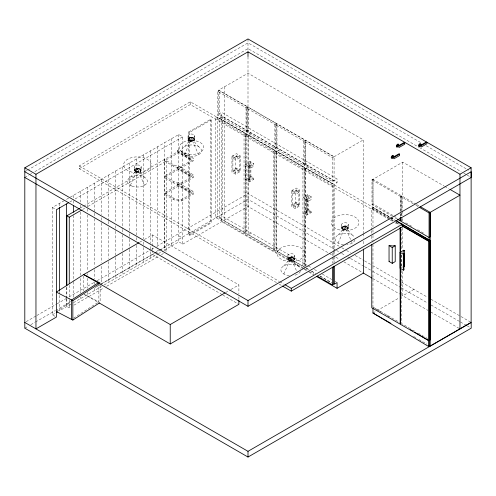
<?xml version="1.0" encoding="UTF-8"?>
<svg xmlns="http://www.w3.org/2000/svg" width="496" height="496" viewBox="0 0 496 496"><rect width="100%" height="100%" fill="white"/><g stroke="black" fill="none" stroke-linecap="round" stroke-linejoin="round"><path stroke-width="0.37" stroke-dasharray="2.48 1.86" d="M130.386 185.343L137.429 169.297L144.466 177.215M184.481 154.746L191.518 138.7L198.561 146.618M283.811 274.015L290.848 257.97L297.891 265.887M338.105 243.127L345.142 227.081L352.185 234.992M130.386 177.215L137.429 169.297L144.466 185.343M184.481 146.618L191.518 138.7L198.561 154.746M283.811 265.887L290.848 257.97L297.278 272.62M338.105 234.992L345.142 227.081L352.185 243.127M56.401 311.544L70.692 302.349M73.526 318.159L98.134 302.331L84.345 294.37L98.871 301.853L98.871 285.411M24.8 171.721L26.809 170.556M27.478 170.171L248 42.854L420.93 142.693M24.8 177.444L28.824 175.125M29.493 174.741L32.172 173.191M34.856 171.641L248 48.583L418.922 147.262M276.514 282.608L79.236 168.708L79.236 165.931L190.303 101.81L390.265 217.254M79.236 168.708L190.303 104.582L389.589 219.641M218.68 90.154L334.075 156.779L334.075 180.724L218.68 114.099L218.68 90.154L248 73.228L363.401 139.853L363.401 232.816M217.769 91.425L219.269 90.557L247.529 106.876L246.028 107.744L217.769 91.425L217.769 115.308L246.028 131.62L250.517 129.028M55.075 316.336L52.433 314.805L52.433 207.464L65.199 200.093M66.47 199.361L69.663 197.513M70.302 197.148L178.796 134.509L182.764 136.803L182.764 244.144L178.796 241.856L164.753 249.959L164.753 142.619M218.68 114.099L221.669 112.375L337.063 179L337.063 182.64L334.075 184.363L219.517 118.228L219.517 218.166L304.104 267.003M188.771 131.93L210.409 119.437L211.253 119.92L211.253 222.94L189.615 235.433L188.771 234.949L188.771 131.93L189.615 132.413L211.253 119.92M217.769 115.308L219.269 114.44L219.269 90.557M69.769 202.033L72.447 200.489M75.119 198.946L182.764 136.803M215.772 118.017L217.273 117.149L245.539 133.467L245.539 232.965L244.038 233.833L215.772 217.515L215.772 118.017L244.038 134.335L245.539 133.467M219.517 118.228L222.512 116.504L337.063 182.64M246.617 108.085L248.118 107.217L276.377 123.535L274.877 124.397L246.617 108.085L246.617 131.961L274.877 148.279L279.366 145.688M83.557 206.15L177.239 152.067L177.239 151.082A0.67 0.384 -60 0 1 177.587 150.474L178.796 149.78L193.217 158.106L193.217 160.884L181.561 167.611A10.85 6.262 0 0 1 173.879 166.371L164.368 160.884L178.796 152.551L193.217 160.884M80.216 208.078L82.888 206.541M82.621 209.467L84.624 208.314M87.959 206.386L166.774 160.884L166.774 251.571L164.368 250.182L164.368 159.495L173.879 164.982A10.85 6.262 0 0 0 181.561 166.222L191.661 160.394L191.661 159.408A0.67 0.384 -60 0 1 192.008 158.807L193.217 158.106M193.217 174.759L192.008 175.46A0.67 0.384 -60 0 0 191.661 176.068L191.661 177.047L181.561 182.881A10.85 6.262 0 0 1 173.879 181.641L164.368 176.148L177.239 168.721L177.239 167.735A0.67 0.384 -60 0 1 177.587 167.133L178.796 166.433L193.217 174.759L193.217 177.537L181.561 184.27A10.85 6.262 0 0 1 173.879 183.024L164.368 177.537L178.796 169.21L193.217 177.537M246.617 131.961L248.118 131.099L248.118 107.217M245.229 135.017L246.723 134.156L274.989 150.468L274.989 249.972L273.488 250.833L245.229 234.521L245.229 135.017L273.488 151.336L274.989 150.468M251.15 133.04L248.161 134.763L248.161 234.701L251.15 232.977M275.466 124.738L276.966 123.87L305.226 140.188L303.726 141.056L275.466 124.738L275.466 148.62L303.726 164.932L308.214 162.341M193.217 191.419L192.008 192.119A0.67 0.384 -60 0 0 191.661 192.721L191.661 193.707L181.561 199.535A10.85 6.262 0 0 1 173.879 198.295L164.368 192.808L177.239 185.38L177.239 184.394A0.67 0.384 -60 0 1 177.587 183.787L178.796 183.092L193.217 191.419L193.217 194.196L181.561 200.923A10.85 6.262 0 0 1 173.879 199.683L164.368 194.196L178.796 185.864L193.217 194.196M231.954 156.29L236.536 153.648L240.194 155.756L240.194 171.56L235.606 174.208L231.954 172.093L231.954 156.29L235.606 158.404L240.194 155.756M236.536 156.42L232.897 158.522A4.166 2.406 0 0 0 239.32 158.032L236.536 156.42L236.536 153.648M236.536 168.063L232.897 170.159A4.166 2.406 0 0 0 239.32 169.669L236.536 168.063L236.536 169.446L231.954 172.093M253.685 177.965L250.052 180.067A4.166 2.406 0 0 1 250.902 176.353L253.685 177.965L253.685 179.354L249.104 181.995L245.452 179.887L245.452 164.083L250.034 161.436L253.685 163.55L253.685 166.327L250.052 168.423A4.166 2.406 0 0 1 250.902 164.715L253.685 166.327M275.466 148.62L276.966 147.752L276.966 123.87M245.452 164.083L249.104 166.197L253.685 163.55M274.679 152.024L276.179 151.156L304.439 167.474L304.439 266.972L276.179 250.66L274.679 251.522L274.679 152.024L302.938 168.336L304.439 167.474M279.787 149.569L276.799 151.299L276.799 251.236L279.787 249.507M304.315 141.397L305.815 140.529L334.075 156.841L332.574 157.709L304.315 141.397L304.315 165.273L332.574 181.592L337.063 179M245.452 179.887L250.034 177.239L253.685 179.354M139.686 242.228L141.682 241.068M144.348 239.531L152.346 234.912L238.898 284.884L238.898 293.849M26.139 321.681L36.196 315.878M36.865 315.487L56.302 304.265M56.972 303.881L66.359 298.462M69.037 296.918L94.507 282.212M97.191 280.662L150.809 249.705M151.478 249.314L154.163 247.771M156.841 246.221L248 193.595L339.159 246.221M304.315 165.273L305.815 164.405L305.815 140.529M215.772 217.515L217.273 216.653L245.539 232.965M69.26 302.318L70.575 301.562M97.018 286.291L101.017 283.979M101.686 283.594L154.318 253.208M154.969 252.83L158.906 250.561M159.563 250.182L166.774 246.016M24.8 328.185L28.154 326.25M30.833 324.7L34.856 322.375M35.526 321.991L54.963 310.769M55.633 310.384L70.376 301.866M95.176 287.55L99.87 284.84M100.539 284.456L154.163 253.493M154.833 253.109L159.526 250.399M160.196 250.015L248 199.318L335.804 250.015M188.771 234.949L210.409 222.456L211.253 222.94M308.425 166.104L305.437 167.834L305.437 266.222M304.129 268.528L304.129 169.024L305.629 168.156L333.889 184.475L333.889 251.577M219.517 218.166L222.512 216.442L307.092 265.273M52.433 314.805L54.988 313.336M70.94 304.122L59.452 310.756L59.452 295.312M73.495 302.647L101.587 286.428M104.129 284.964L157.734 254.014L157.734 250.151M158.36 253.654L163.035 250.951M66.855 298.797L66.855 306.478L69.26 307.867L70.599 307.098M73.935 305.17L103.993 287.816M106.665 286.273L158.757 256.196M161.429 254.653L163.432 253.499M182.764 244.144L248 206.479L333.207 255.669M334.075 156.779L363.401 139.853M291.53 190.687L296.112 188.04L299.77 190.154L299.77 205.958L295.188 208.599L291.53 206.491L291.53 190.687L295.188 192.801L299.77 190.154M296.112 190.817L292.473 192.919A4.166 2.406 0 0 0 298.896 192.423L296.112 190.817L296.112 188.04M311.234 196.776L307.582 194.661L303 197.309L306.652 199.417L311.234 196.776L311.234 199.547L307.601 201.649A4.166 2.406 0 0 1 308.45 197.941L311.234 199.547M296.112 202.455L292.473 204.557A4.166 2.406 0 0 0 298.896 204.067L296.112 202.455L296.112 203.844L291.53 206.491M245.229 234.521L246.723 233.653L274.989 249.972M304.129 169.024L332.388 185.343L333.889 184.475M311.234 212.579L307.582 210.465L303 213.113L306.652 215.221L311.234 212.579L311.234 211.191L308.45 209.579A4.166 2.406 0 0 0 307.601 213.286L311.234 211.191M392.336 216.268L371.988 204.519L371.988 179.912L402.74 162.13L443.994 185.95M371.988 179.98L373.011 179.385M371.988 204.519L373.011 203.93L393.365 215.679M225.562 292.578L230.231 289.887M230.9 289.503L238.898 284.884M371.777 229.977L371.777 208.159L372.98 207.464L390.073 217.335M400.836 196.633L401.865 195.976L401.865 209.845M401.32 267.586L402.547 266.873M372.967 313.007L376.272 311.097M376.935 310.713L399.429 297.724M413.9 289.373L402.74 295.814L402.74 271.089M426.293 145.793L468.522 170.171M419.591 147.647L461.144 171.641M463.828 173.191L466.507 174.741M467.176 175.125L471.2 177.444M444.658 186.335L448.651 188.641M416.218 204.29L372.967 179.323L372.98 226.976M416.882 204.674L418.928 205.896M371.988 179.912L400.216 196.273L401.239 195.616L401.239 212.555M413.311 203.831L400.836 196.571L400.836 212.741M415.933 205.288L418.562 206.869M394.022 216.058L397.959 218.333M405.802 222.859L413.025 227.025M417.62 229.679L423.528 233.095M394.965 217.787L396.936 218.922M390.935 217.645L394.959 219.97M390.73 217.713L394.68 219.995M390.073 217.595L372.98 207.725L371.777 208.419L390.185 219.052M390.73 217.973L394.68 220.255M371.777 208.159L388.87 218.029M391.505 219.548L393.477 220.689M396.106 222.208L399.392 224.105M390.842 219.43L393.477 220.949M396.106 222.468L400.049 224.744M390.265 220.032L392.274 221.191M394.959 222.741L398.989 225.066M236.536 169.446L240.194 171.56M296.112 203.844L299.77 205.958M177.587 150.474L192.008 158.807M177.239 151.082L191.661 159.408M177.239 152.067L191.661 160.394M341.806 247.752L345.861 250.089M346.493 250.455L350.554 252.799M355.204 255.49L363.959 260.536M364.585 260.902L372 265.18M372.626 265.546L400.824 281.821M401.438 282.181L427.633 297.302M430.919 299.2L471.126 322.412M336.474 250.399L341.167 253.109M341.837 253.493L345.191 255.434M347.87 256.978L349.878 258.137M350.554 258.528L363.959 266.265M364.628 266.656L372 270.909M372.67 271.3L400.824 287.55M401.493 287.934L427.633 303.031M430.987 304.966L459.804 321.606M460.474 321.991L466.507 325.475M467.176 325.86L469.861 327.41M335.873 257.207L339.245 259.16M343.92 261.857L363.401 273.104M372.763 278.51L399.596 293.998M400.266 294.388L428.023 310.415M430.683 311.953L459.966 328.854M177.587 167.133L192.008 175.46M177.239 167.735L191.661 176.068M177.239 168.721L191.661 177.047M177.587 183.787L192.008 192.119M177.239 184.394L191.661 192.721M177.239 185.38L191.661 193.707M308.425 266.042L311.755 267.964M314.421 269.502L317.75 271.43M322.412 274.121L331.737 279.502M335.067 281.424L336.4 282.193M306.286 268.038L308.915 269.557M311.544 271.076L315.487 273.352M320.087 276.005L333.231 283.594M306.1 268.156L308.766 269.694M311.432 271.231L315.425 273.538M320.087 276.229L331.415 282.763M372.98 307.049L399.416 322.319M410.366 328.637L401.816 323.702L401.816 269.037M412.994 330.156L414.309 330.913M418.258 333.194L427.459 338.508M274.679 251.522L302.938 267.84L302.938 168.336M304.786 268.906L308.729 271.182M309.386 271.56L313.987 274.22M303.521 268.937L221.669 221.681L221.669 112.375M304.191 269.328L308.214 271.647M308.884 272.037L313.584 274.747M413.552 336.437L416.218 337.974M418.878 339.512L426.864 344.125M79.236 165.931L279.198 281.381M279.868 281.765L284.561 284.481M279.198 284.158L281.207 285.318M178.796 235.86L182.764 238.148M222.127 294.63L152.346 254.343L152.346 250.61M222.797 295.015L238.898 304.315M52.433 207.464L56.401 209.752M380.86 311.81L372.967 307.061L372.98 242.377M386.781 315.375L389.416 316.956M401.301 254.876L401.32 267.976M402.74 162.13L402.74 210.044M402.74 210.812L402.74 215.45M402.74 218.544L402.74 220.863M402.74 227.813L402.74 249.451M401.865 212.914L401.865 218.283M401.865 219.052L401.865 220.584M401.816 228.997L401.816 249.786M401.816 255.173L401.816 268.262M401.239 213.323L401.239 216.392M400.836 213.509L400.836 217.341M400.216 196.211L400.216 213.15M400.216 213.912L400.216 216.981M373.011 179.323L373.011 203.93M372.967 229.642L372.98 234.676M372.98 235.445L372.98 241.608M371.777 230.752L371.777 235.371M371.777 236.139L371.777 240.758M363.401 233.591L363.401 238.241M363.401 241.341L363.401 245.21M348.366 224.397L348.366 227.608M348.08 227.627L348.08 227.974M347.374 227.329L347.374 228.024M342.612 227.664L342.612 228.358M341.905 228.061L341.905 228.408M341.614 224.874L341.614 228.086M334.075 184.363L334.075 250.213M334.075 250.988L334.075 255.638M334.075 256.413L334.075 262.613M333.889 252.352L333.889 256.978M333.889 257.753L333.889 262.378M332.574 157.709L332.574 181.592M332.388 185.343L332.388 250.133M332.388 253.22L332.388 256.302M332.388 257.077L332.388 263.246M307.582 194.661L307.582 210.465M306.652 199.417L306.652 215.221M306.46 197.104L306.46 212.908M305.629 168.156L305.629 267.66M305.226 140.126L305.226 164.071M303.726 141.056L303.726 164.932M295.188 192.801L295.188 208.599M294.649 255.409L294.649 258.621M294.364 258.639L294.364 258.986M293.657 258.342L293.657 259.036M288.895 258.676L288.895 259.371M288.188 259.073L288.188 259.42M287.897 255.886L287.897 259.098M276.377 123.467L276.377 147.411M276.179 151.156L276.179 250.66M274.877 124.397L274.877 148.279M273.488 151.336L273.488 250.833M250.034 161.436L250.052 181.449A4.166 2.406 0 0 1 250.902 177.742L250.902 161.944A4.166 2.406 0 0 0 250.052 165.652M249.104 166.197L249.104 181.995M248.911 163.878L248.911 179.682M248 38.955L248 50.555M248 56.736L248 206.479M247.529 106.814L247.529 130.758M246.723 134.156L246.723 233.653M246.028 107.744L246.028 131.62M244.038 134.335L244.038 233.833M238.898 296.837L238.898 299.832M235.606 158.404L235.606 174.208M224.787 86.633L224.787 219.883M222.512 116.504L222.512 216.442M217.273 117.149L217.273 216.653M210.409 119.437L210.409 222.456M194.804 135.737L194.804 138.948M194.519 138.967L194.519 139.314M193.812 138.669L193.812 139.364M190.303 101.81L190.303 104.582M189.615 132.413L189.615 235.433M189.044 139.004L189.044 139.698M188.337 139.407L188.337 139.748M188.052 136.214L188.052 139.426M181.561 166.222L181.561 167.611M181.561 182.881L181.561 184.27M181.561 199.535L181.561 200.923M178.796 134.509L178.796 241.856M173.879 164.982L173.879 166.371M173.879 181.641L173.879 183.024M173.879 198.295L173.879 199.683M171.777 138.564L171.777 245.904M157.734 146.667L157.734 247.064M152.346 234.912L152.346 249.86M150.716 150.722L150.716 243.393M150.716 246.481L150.716 251.112M150.716 251.887L150.716 258.063M143.691 154.777L143.691 238.948M143.691 242.042L143.691 246.673M143.691 247.448L143.691 262.117M141.162 166.706L141.162 169.917M140.876 169.936L140.876 170.283M140.17 169.638L140.17 170.333M136.673 158.825L136.673 236.828M136.673 237.596L136.673 241.459M136.673 245.322L136.673 266.172M135.408 169.979L135.408 170.674M134.695 170.376L134.695 170.723M134.41 167.183L134.41 170.395M129.654 162.88L129.654 233.157M129.654 233.926L129.654 238.564M129.654 239.332L129.654 248.601M129.654 249.376L129.654 270.227M122.636 166.935L122.636 228.712M122.636 229.487L122.636 234.118M122.636 234.893L122.636 250.337M122.636 253.425L122.636 274.276M115.611 170.99L115.611 222.729M115.611 225.816L115.611 230.448M115.611 231.223L115.611 256.705M115.611 257.48L115.611 278.33M108.593 175.038L108.593 220.602M108.593 221.377L108.593 224.465M108.593 227.552L108.593 258.441M108.593 261.535L108.593 282.385M101.575 179.093L101.575 214.619M101.575 217.707L101.575 222.338M101.575 223.113L101.575 262.496M101.575 266.358L101.575 284.89M100.136 285.318L100.136 302.51M94.55 183.148L94.55 212.493M94.55 213.261L94.55 217.899M94.55 218.668L94.55 266.55M94.55 269.638L94.55 278.907M94.55 281.995L94.55 284.313M94.55 288.176L94.55 290.489M87.532 187.197L87.532 208.047M87.532 208.822L87.532 211.91M87.532 214.997L87.532 270.605M87.532 273.693L87.532 275.237M87.532 278.324L87.532 288.362M87.532 292.225L87.532 294.543M83.688 276.049L83.688 290.997M80.513 191.251L80.513 202.064M80.513 205.152L80.513 208.239M80.513 212.102L80.513 275.429M80.513 278.516L80.513 293.192M80.513 297.054L80.513 298.598M73.495 195.306L73.495 199.938M73.495 200.713L73.495 203.8M73.495 215.382L73.495 281.027M73.495 281.796L73.495 297.24M69.26 285.287L69.26 299.218M69.26 299.993L69.26 307.867M66.855 287.265L66.855 298.028M66.47 287.395L66.47 298.208M66.47 298.976L66.47 306.702M59.452 203.41L59.452 206.503M59.452 291.45L59.452 294.537M300.464 271.436A9.957 5.747 0 0 1 293.427 275.503M289.292 275.627A9.957 5.747 0 0 1 280.903 269.65A9.957 5.747 0 0 1 290.327 264.207A9.957 5.747 0 0 1 300.681 269.049M354.981 239.959A9.957 5.747 0 0 1 346.704 244.739M343.585 244.739A9.957 5.747 0 0 1 335.191 238.96A9.957 5.747 0 0 1 343.933 233.356A9.957 5.747 0 0 1 354.764 237.572M308.45 210.967L308.45 195.164A4.166 2.406 0 0 0 307.601 198.877L307.601 214.675A4.166 2.406 0 0 1 308.45 210.967M298.896 205.449L298.896 189.652A4.166 2.406 0 0 1 292.473 190.142L292.473 205.945A4.166 2.406 0 0 0 298.896 205.449M239.32 171.058L239.32 155.254A4.166 2.406 0 0 1 232.897 155.744L232.897 171.548A4.166 2.406 0 0 0 239.32 171.058M132.004 186.099A9.957 5.747 0 0 0 147.374 181.579A9.957 5.747 0 0 0 132.909 176.161A9.957 5.747 0 0 0 132.004 186.099M129.909 171.535A13.814 7.973 0 0 0 151.218 165.267A13.814 7.973 0 0 0 131.161 157.74A13.814 7.973 0 0 0 129.909 171.535M283.328 260.202A13.814 7.973 0 0 0 304.643 253.933A13.814 7.973 0 0 0 284.58 246.413A13.814 7.973 0 0 0 283.328 260.202M337.621 229.313A13.814 7.973 0 0 0 358.937 223.045A13.814 7.973 0 0 0 338.873 215.524A13.814 7.973 0 0 0 337.621 229.313M186.099 155.502A9.957 5.747 0 0 0 201.463 150.982A9.957 5.747 0 0 0 186.998 145.557A9.957 5.747 0 0 0 186.099 155.502M184.878 153.351A12.195 7.043 0 0 0 203.701 147.814A12.195 7.043 0 0 0 185.981 141.168A12.195 7.043 0 0 0 184.878 153.351M342.897 229.394A3.398 1.965 0 0 0 348.359 228.117A3.398 1.965 0 0 0 343.722 226.027A3.398 1.965 0 0 0 342.897 229.394M342.897 226.182A3.398 1.965 0 0 0 348.359 224.911A3.398 1.965 0 0 0 343.722 222.816A3.398 1.965 0 0 0 342.897 226.182M343.077 229.605A3.112 1.798 0 0 0 348.074 228.445A3.112 1.798 0 0 0 343.827 226.523A3.112 1.798 0 0 0 343.077 229.605M343.077 229.257A3.112 1.798 0 0 0 348.074 228.098A3.112 1.798 0 0 0 343.827 226.176A3.112 1.798 0 0 0 343.077 229.257M343.511 229.282A2.399 1.383 0 0 0 347.367 228.383A2.399 1.383 0 0 0 344.094 226.908A2.399 1.383 0 0 0 343.511 229.282M343.511 228.588A2.399 1.383 0 0 0 347.367 227.689A2.399 1.383 0 0 0 344.094 226.213A2.399 1.383 0 0 0 343.511 228.588M289.18 260.406A3.398 1.965 0 0 0 294.643 259.129A3.398 1.965 0 0 0 290.005 257.04A3.398 1.965 0 0 0 289.18 260.406M289.18 257.195A3.398 1.965 0 0 0 294.643 255.924A3.398 1.965 0 0 0 290.005 253.828A3.398 1.965 0 0 0 289.18 257.195M289.36 260.617A3.112 1.798 0 0 0 294.357 259.458A3.112 1.798 0 0 0 290.11 257.542A3.112 1.798 0 0 0 289.36 260.617M289.36 260.27A3.112 1.798 0 0 0 294.357 259.11A3.112 1.798 0 0 0 290.11 257.195A3.112 1.798 0 0 0 289.36 260.27M289.794 260.295A2.399 1.383 0 0 0 293.651 259.396A2.399 1.383 0 0 0 290.377 257.92A2.399 1.383 0 0 0 289.794 260.295M289.794 259.6A2.399 1.383 0 0 0 293.651 258.701A2.399 1.383 0 0 0 290.377 257.226A2.399 1.383 0 0 0 289.794 259.6M189.336 140.734A3.398 1.965 0 0 0 194.798 139.463A3.398 1.965 0 0 0 190.154 137.367A3.398 1.965 0 0 0 189.336 140.734M189.336 137.522A3.398 1.965 0 0 0 194.798 136.251A3.398 1.965 0 0 0 190.154 134.156A3.398 1.965 0 0 0 189.336 137.522M189.509 140.951A3.112 1.798 0 0 0 194.506 139.785A3.112 1.798 0 0 0 190.266 137.869A3.112 1.798 0 0 0 189.509 140.951M189.509 140.604A3.112 1.798 0 0 0 194.506 139.438A3.112 1.798 0 0 0 190.266 137.522A3.112 1.798 0 0 0 189.509 140.604M189.949 140.622A2.399 1.383 0 0 0 193.806 139.729A2.399 1.383 0 0 0 190.532 138.248A2.399 1.383 0 0 0 189.949 140.622M189.949 139.928A2.399 1.383 0 0 0 193.806 139.035A2.399 1.383 0 0 0 190.532 137.553A2.399 1.383 0 0 0 189.949 139.928M135.693 171.703A3.398 1.965 0 0 0 141.155 170.432A3.398 1.965 0 0 0 136.512 168.336A3.398 1.965 0 0 0 135.693 171.703M135.693 168.491A3.398 1.965 0 0 0 141.155 167.22A3.398 1.965 0 0 0 136.512 165.125A3.398 1.965 0 0 0 135.693 168.491M135.867 171.92A3.112 1.798 0 0 0 140.87 170.754A3.112 1.798 0 0 0 136.623 168.838A3.112 1.798 0 0 0 135.867 171.92M135.867 171.573A3.112 1.798 0 0 0 140.87 170.407A3.112 1.798 0 0 0 136.623 168.491A3.112 1.798 0 0 0 135.867 171.573M136.307 171.591A2.399 1.383 0 0 0 140.163 170.698A2.399 1.383 0 0 0 136.89 169.217A2.399 1.383 0 0 0 136.307 171.591M136.307 170.897A2.399 1.383 0 0 0 140.163 170.004A2.399 1.383 0 0 0 136.89 168.522A2.399 1.383 0 0 0 136.307 170.897"/><path stroke-width="0.74" d="M399.627 154.12L399.627 155.508L394.215 158.627A0.849 0.49 -60 0 1 393.613 158.28A0.849 0.49 -60 0 1 394.215 157.238L399.627 154.12L399.026 153.772L393.613 156.891A0.849 0.49 -60 0 1 394.134 156.941M404.748 142.823L404.748 144.212L399.336 147.337A0.849 0.49 -60 0 1 398.734 146.99A0.849 0.49 -60 0 1 399.336 145.948L404.748 142.823L404.147 142.476L398.734 145.601A0.849 0.49 -60 0 1 399.162 145.557M426.932 142.358L426.932 143.747L421.526 146.872A0.849 0.49 -60 0 1 420.924 146.525A0.849 0.49 -60 0 1 421.526 145.483L426.932 142.358L426.331 142.011L420.924 145.136A0.849 0.49 -60 0 1 421.346 145.092M98.871 282.422L71.585 299.981L71.585 319.412M72.85 300.632L100.136 283.073L83.688 274.555L56.401 292.113L72.85 300.632L72.85 320.069L56.401 311.544M72.85 320.069L99.398 302.982M24.8 322.456L248 451.317L471.2 322.456L471.2 328.185L248 457.045L24.8 328.185L24.8 167.815L248 38.955L471.126 167.772L471.126 322.412L430.193 346.041L428.86 345.272M24.8 167.815L35.96 174.263L248 51.838L459.966 174.214L471.126 167.772M68.436 202.808L56.401 209.752L56.401 317.099L35.96 328.898L35.96 174.263M66.855 285.727L66.855 215.791L79.546 208.469M66.855 215.791L69.26 217.18L81.282 210.242M139.016 242.612L83.688 274.555L170.233 324.527L224.899 292.962M56.259 312.598L57.536 311.86M98.797 302.715L170.233 343.957L238.898 304.315L238.898 300.576M24.8 171.721L248 300.582L471.2 171.721L471.2 177.444L248 306.311L24.8 177.444M397.587 219.3L400.216 220.819L401.239 220.224M285.237 284.865L291.276 288.356L402.343 224.229L402.343 227.007L291.276 291.127L282.553 286.093M429.065 346.561L429.065 212.865L430.088 212.276L430.088 236.883L429.065 237.472L400.836 221.179L400.836 217.341M420.211 206.596L430.193 212.356L459.966 195.17L449.984 189.41M389.044 245.687L389.527 245.402L392.565 245.997L394.63 245.464L395.225 245.805L395.225 261.609L392.237 263.333L389.044 261.485L389.044 245.687L392.237 247.529L395.225 245.805M317.273 276.117L332.388 284.84L333.889 283.979L333.889 266.234M316.268 276.297L337.063 288.306L363.401 273.104L372.093 278.12M404.376 250.548A4.328 2.499 0 0 0 403.93 253.847L403.93 269.812L403.329 270.159L400.098 268.293L400.098 252.328L403.775 250.201L404.376 250.548L404.376 266.513A4.328 2.499 0 0 0 403.428 267.294M389.044 261.485L389.527 261.206M400.098 252.328L403.329 254.194L403.93 253.847M401.927 225.568L428.891 241.137L430.088 240.442L430.088 340.027L428.891 340.721L400.613 324.396L400.613 268.187M430.088 240.703L428.891 241.397L401.927 225.829M98.134 282.894L99.398 283.551M419.219 207.179L429.065 212.933M395.628 220.354L402.343 224.229M396.651 221.135L401.252 224.049M430.088 240.442L401.816 224.118L429.431 240.318M403.775 266.166L404.376 266.513M372.967 308.543L372.967 313.007L390.935 323.38M410.465 329.629L412.443 330.82M414.414 332.01L428.891 340.721M372.967 313.007L428.891 346.667L428.891 241.137M400.055 227.825L400.198 324.155L371.777 307.743L371.777 244.609M459.966 174.214L459.966 328.854M430.193 212.356L430.193 346.041M403.329 254.194L403.329 270.159M400.613 227.379L400.613 252.018M400.216 217.75L400.216 220.819M392.237 247.529L392.237 263.333M363.401 249.085L363.401 273.104M337.063 288.306L337.063 282.577L334.075 284.301L334.075 266.488M332.388 267.102L332.388 284.84M291.276 288.356L291.276 291.127M248 51.838L248 56.482M248 300.582L248 306.311M248 451.317L248 457.045M170.233 324.527L170.233 343.957M73.495 205.344L73.495 212.294M69.26 217.18L69.26 283.743M66.47 203.992L66.47 285.851M59.452 207.272L59.452 290.675M403.93 269.812A4.328 2.499 0 0 1 403.428 269.316M392.727 158.057A1.699 0.98 -60 0 1 391.214 157.585A1.699 0.98 -60 0 1 392.727 155.372A1.699 0.98 -60 0 1 393.452 156.984M393.018 157.492A0.849 0.49 -60 0 1 392.131 157.579A0.849 0.49 -60 0 1 392.714 156.37A0.849 0.49 -60 0 1 393.297 156.91M392.417 157.585A0.849 0.49 -60 0 1 392.113 157.666M391.989 157.629A0.849 0.49 -60 0 1 391.896 157.542M392.113 156.463A0.849 0.49 -60 0 1 392.417 156.197M392.572 156.135A0.849 0.49 -60 0 1 392.714 156.116M420.323 145.991A1.699 0.98 -60 0 1 418.537 146.06A1.699 0.98 -60 0 1 419.932 143.648A1.699 0.98 -60 0 1 420.763 145.229M419.864 146.066A0.849 0.49 -60 0 1 419.442 145.464A0.849 0.49 -60 0 1 420.174 144.547A0.849 0.49 -60 0 1 420.602 145.154M419.201 145.781A0.849 0.49 -60 0 1 419.139 145.65M419.201 145.086A0.849 0.49 -60 0 1 419.566 144.553M419.876 144.373A0.849 0.49 -60 0 1 420.019 144.361M398.139 146.456A1.699 0.98 -60 0 1 396.354 146.525A1.699 0.98 -60 0 1 397.742 144.113A1.699 0.98 -60 0 1 398.573 145.694M397.538 146.549A0.849 0.49 -60 0 1 397.29 145.793A0.849 0.49 -60 0 1 398.04 145.006A0.849 0.49 -60 0 1 398.418 145.619M398.059 144.956A0.849 0.49 -60 0 1 398.139 145.254M397.234 146.376A0.849 0.49 -60 0 1 397.017 146.246M397.017 145.551A0.849 0.49 -60 0 1 397.693 144.838"/></g></svg>
